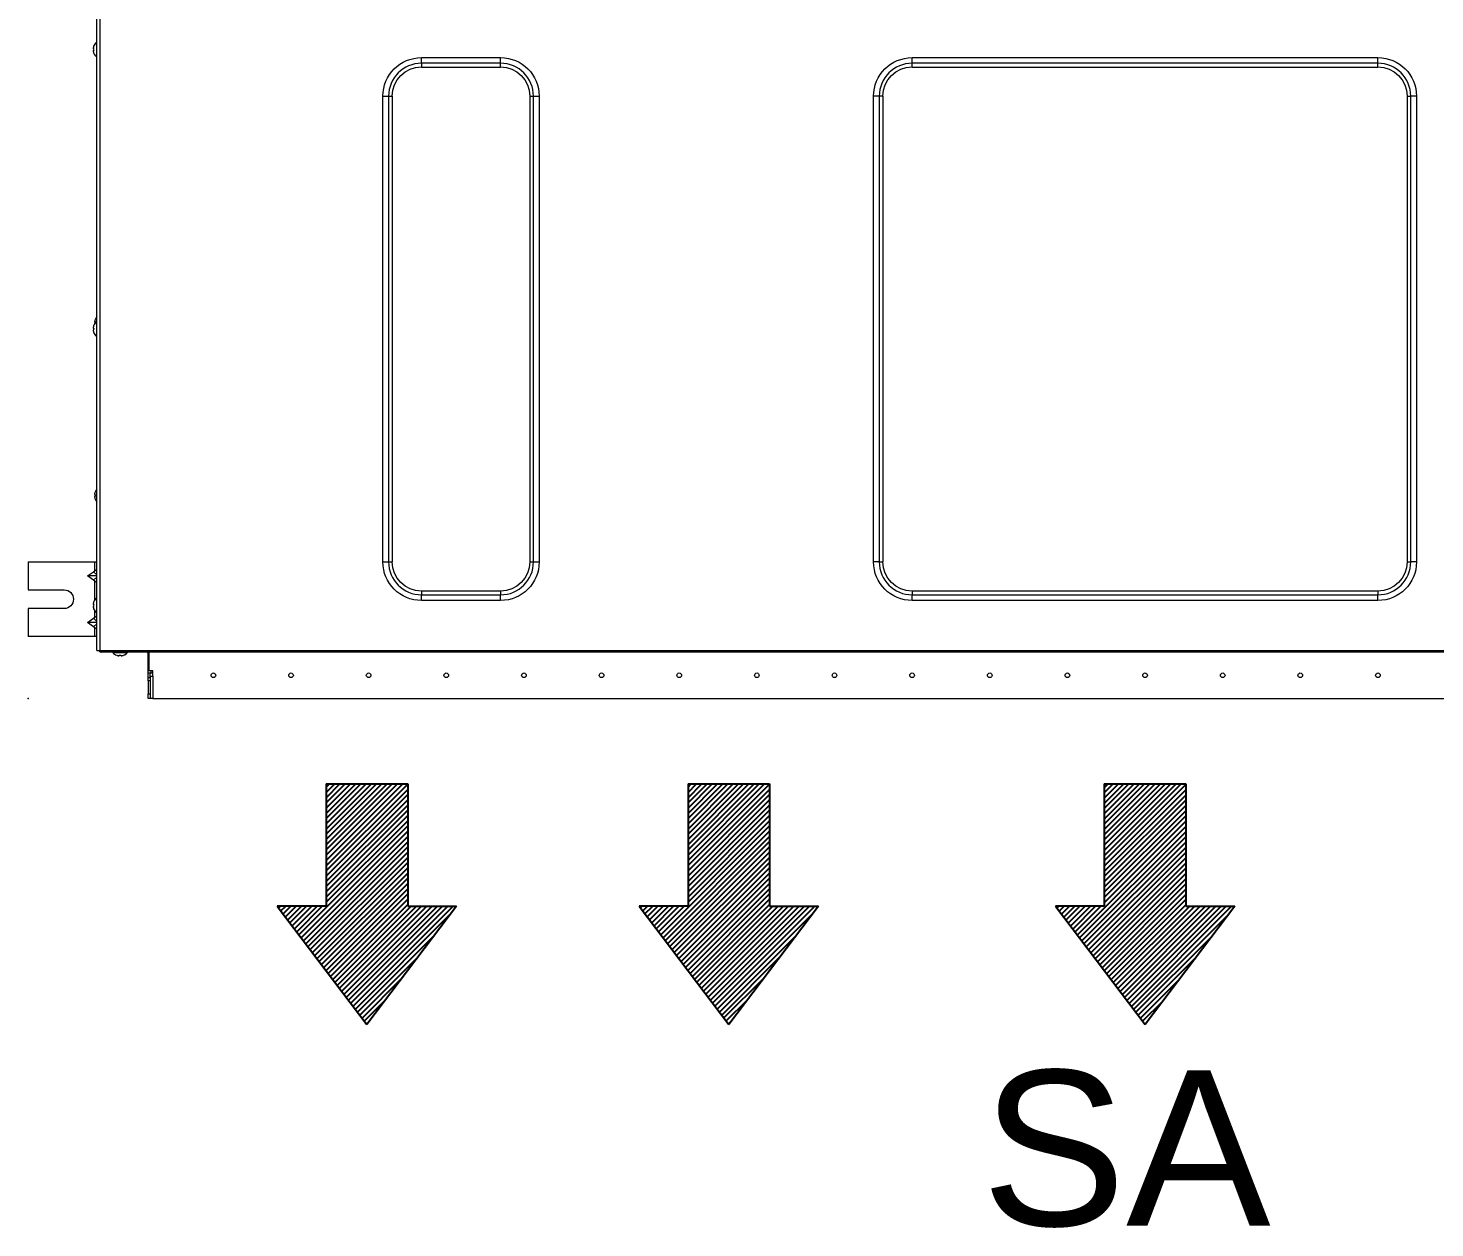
# Model space of a CAD drawing. Header units: millimetres. Extents: x -1305 to 107762, y -9150 to 56526.
# Drawn here: x 65007 to 65912, y 22311 to 23083 of the extents above; entities that cross this region are included whole.
import ezdxf
from ezdxf.enums import TextEntityAlignment as Align

# ---------------------------------------------------------------- set-up
doc = ezdxf.new("R2010")
doc.units = ezdxf.units.MM
doc.layers.add('DVM_INDOOR', color=7, linetype='Continuous')
doc.layers.add('DVM_UNIT_BP', color=7, linetype='Continuous')
doc.styles.get("Standard").update_dxf_attribs({"font": 'arial.ttf'})

# ---------------------------------------------------------------- blocks, each defined once
blk = doc.blocks.new('Direction')
at = {"layer": 'DVM_INDOOR', "color": 1}
for p, q in [((-35, 693.8), (35, 693.8)), ((-35, 693.8), (-35, 588.8)), ((35, 693.8), (35, 588.8)), ((-35, 588.8), (-77, 588.8)), ((-77, 588.8), (0, 487.3)), ((77, 588.8), (0, 487.3)), ((35, 588.8), (77, 588.8))]:
    blk.add_line(p, q, dxfattribs=at)
blk = doc.blocks.new('ID_D_H_EB2_T')
at = {"layer": 'DVM_INDOOR'}
h = blk.add_hatch(dxfattribs=at)
h.set_pattern_fill('ANSI31', color=1, scale=0.75)
h.set_pattern_definition([(45, (-336.4605, -1061.0866), (-1.683798, 1.683798), [])])
h.paths.add_polyline_path([(-504.54, -664.06), (-446.79, -587.95), (-478.29, -587.95), (-478.29, -509.2), (-530.79, -509.2), (-530.79, -587.95), (-562.29, -587.95)])
h = blk.add_hatch(dxfattribs=at)
h.set_pattern_fill('ANSI31', color=1, scale=0.75)
h.set_pattern_definition([(45, (-103.4672, -1061.0866), (-1.683798, 1.683798), [])])
h.paths.add_polyline_path([(-271.54, -664.06), (-213.79, -587.95), (-245.29, -587.95), (-245.29, -509.2), (-297.79, -509.2), (-297.79, -587.95), (-329.29, -587.95)])
h = blk.add_hatch(dxfattribs=at)
h.set_pattern_fill('ANSI31', color=1, scale=0.75)
h.set_pattern_definition([(45, (-3.4672, -1061.0866), (-1.683798, 1.683798), [])])
h.paths.add_polyline_path([(-3.47, -664.06), (54.28, -587.95), (22.78, -587.95), (22.78, -509.2), (-29.72, -509.2), (-29.72, -587.95), (-61.22, -587.95)])
at = {"layer": 'DVM_INDOOR', "color": 0, "linetype": 'Continuous', "lineweight": 13}
for p, q in [((-678.47, -423.26), (-678.47, -9.26)), ((-676.67, -9.26), (-676.67, -423.26)), ((-680.73, -35.73), (-680.55, -35.73)), ((-680.58, -34.11), (-680.55, -34.11)), ((-678.47, -31.56), (-678.76, -31.56)), ((-678.76, -31.56), (-678.76, -40.96)), ((-680.55, -36.8), (-680.73, -36.8)), ((-680.58, -38.41), (-680.55, -38.41)), ((-678.76, -40.96), (-678.47, -40.96)), ((-469.47, -41.46), (-418.47, -41.46)), ((-469.47, -45.12), (-469.47, -41.46)), ((-418.47, -45.12), (-469.47, -45.12)), ((-469.47, -45.12), (-469.47, -47.51)), ((-418.47, -45.12), (-418.47, -41.46)), ((-418.47, -47.51), (-418.47, -45.12)), ((-153.47, -41.46), (146.53, -41.46)), ((-153.47, -45.12), (-153.47, -41.46)), ((146.53, -45.12), (-153.47, -45.12)), ((-153.47, -47.51), (-153.47, -45.12)), ((146.53, -45.12), (146.53, -41.46)), ((146.53, -47.51), (146.53, -45.12)), ((-469.47, -47.51), (-418.47, -47.51)), ((-153.47, -47.51), (146.53, -47.51)), ((-494.27, -366.26), (-494.27, -66.26)), ((-494.27, -66.26), (-490.61, -66.26)), ((-490.61, -66.26), (-490.61, -366.26)), ((-490.61, -66.26), (-488.22, -66.26)), ((-488.22, -366.26), (-488.22, -66.26)), ((-399.71, -66.26), (-399.71, -366.26)), ((-399.71, -66.26), (-397.32, -66.26)), ((-397.32, -366.26), (-397.32, -66.26)), ((-397.32, -66.26), (-393.66, -66.26)), ((-393.66, -66.26), (-393.66, -366.26)), ((-178.27, -366.26), (-178.27, -66.26)), ((-174.61, -66.26), (-178.27, -66.26)), ((-174.61, -66.26), (-174.61, -366.26)), ((-172.22, -66.26), (-174.61, -66.26)), ((-172.22, -366.26), (-172.22, -66.26)), ((165.29, -66.26), (165.29, -366.26)), ((165.29, -66.26), (167.68, -66.26)), ((167.68, -366.26), (167.68, -66.26)), ((171.34, -66.26), (167.68, -66.26)), ((171.34, -66.26), (171.34, -366.26)), ((-680.73, -215.73), (-680.55, -215.73)), ((-680.55, -216.8), (-680.73, -216.8)), ((-680.58, -214.11), (-680.55, -214.11)), ((-679.83, -211.97), (-679.65, -211.97)), ((-679.68, -210.35), (-679.65, -210.35)), ((-678.47, -211.56), (-678.76, -211.56)), ((-678.76, -211.56), (-678.76, -220.96)), ((-680.58, -218.41), (-680.55, -218.41)), ((-678.77, -220.95), (-678.77, -220.96)), ((-678.77, -220.96), (-678.76, -220.96)), ((-678.76, -220.96), (-678.47, -220.96)), ((-679.83, -322.93), (-679.65, -322.93)), ((-679.65, -324), (-679.83, -324)), ((-679.68, -321.31), (-679.65, -321.31)), ((-679.68, -325.61), (-679.65, -325.61)), ((-722.77, -366.26), (-722.77, -384.26)), ((-722.77, -366.26), (-679.87, -366.26)), ((-679.87, -371.91), (-679.87, -366.26)), ((-679.87, -366.26), (-678.47, -366.26)), ((-494.27, -366.26), (-490.61, -366.26)), ((-490.61, -366.26), (-488.22, -366.26)), ((-399.71, -366.26), (-397.32, -366.26)), ((-397.32, -366.26), (-393.66, -366.26)), ((-174.61, -366.26), (-178.27, -366.26)), ((-174.61, -366.26), (-172.22, -366.26)), ((165.29, -366.26), (167.68, -366.26)), ((171.34, -366.26), (167.68, -366.26)), ((-684.57, -375.26), (-680.77, -372.55)), ((-680.77, -377.98), (-684.57, -375.26)), ((-678.47, -375.26), (-684.57, -375.26)), ((-680.77, -372.55), (-679.87, -371.91)), ((-678.47, -374.5), (-680.77, -372.55)), ((-680.77, -377.98), (-678.47, -376.03)), ((-679.87, -378.62), (-680.77, -377.98)), ((-679.87, -390.77), (-679.87, -378.62)), ((-722.77, -384.26), (-699.57, -384.26)), ((-418.47, -385.02), (-469.47, -385.02)), ((-469.47, -385.02), (-469.47, -387.41)), ((-469.47, -387.41), (-418.47, -387.41)), ((-469.47, -391.07), (-469.47, -387.41)), ((-418.47, -385.02), (-418.47, -387.41)), ((-418.47, -391.07), (-418.47, -387.41)), ((146.53, -385.02), (-153.47, -385.02)), ((-153.47, -385.02), (-153.47, -387.41)), ((-153.47, -387.41), (146.53, -387.41)), ((-153.47, -391.07), (-153.47, -387.41)), ((146.53, -385.02), (146.53, -387.41)), ((146.53, -391.07), (146.53, -387.41)), ((-722.77, -396.26), (-722.77, -414.26)), ((-699.57, -396.26), (-722.77, -396.26)), ((-680.73, -393.73), (-680.55, -393.73)), ((-680.55, -394.8), (-680.73, -394.8)), ((-680.58, -392.11), (-680.55, -392.11)), ((-680.58, -396.41), (-680.55, -396.41)), ((-679.87, -401.91), (-679.87, -397.76)), ((-678.47, -389.56), (-678.76, -389.56)), ((-678.76, -389.56), (-678.76, -398.96)), ((-418.47, -391.07), (-469.47, -391.07)), ((146.53, -391.07), (-153.47, -391.07)), ((-684.57, -405.26), (-680.77, -402.55)), ((-680.77, -407.98), (-684.57, -405.26)), ((-678.47, -405.26), (-684.57, -405.26)), ((-680.77, -402.55), (-679.87, -401.91)), ((-678.47, -404.5), (-680.77, -402.55)), ((-680.77, -407.98), (-678.47, -406.03)), ((-678.76, -398.96), (-678.47, -398.96)), ((-679.87, -414.26), (-722.77, -414.26)), ((-679.87, -408.62), (-680.77, -407.98)), ((-679.87, -414.26), (-679.87, -408.62)), ((-678.47, -414.26), (-679.87, -414.26)), ((-678.47, -423.26), (-676.67, -423.26)), ((-676.67, -423.26), (669.73, -423.26)), ((-676.67, -424.07), (-676.67, -423.26)), ((-676.67, -424.07), (669.73, -424.07)), ((-656.37, -424.26), (-675.37, -424.26)), ((-668.27, -424.26), (-668.27, -424.55)), ((-668.27, -424.55), (-658.87, -424.55)), ((-658.87, -424.55), (-658.87, -424.26)), ((-658.87, -424.55), (-658.77, -424.55)), ((-658.77, -424.55), (-658.77, -424.26)), ((-656.37, -424.26), (-656.37, -424.07)), ((-646.37, -424.26), (-656.37, -424.26)), ((-646.37, -424.07), (-646.37, -424.26)), ((-645.37, -427.26), (-645.37, -425.26)), ((-645.07, -424.07), (-645.07, -436.36)), ((-665.72, -426.37), (-665.72, -426.35)), ((-664.1, -426.52), (-664.1, -426.35)), ((-664, -426.52), (-664, -426.35)), ((-663.03, -426.35), (-663.03, -426.52)), ((-661.42, -426.37), (-661.42, -426.35)), ((-661.32, -426.37), (-661.32, -426.35)), ((-645.37, -437.76), (-645.37, -427.26)), ((-645.37, -427.26), (-645.07, -427.26)), ((-645.37, -440.76), (-645.37, -437.76)), ((-645.37, -437.76), (-643.67, -437.76)), ((-645.37, -440.76), (-644.17, -440.76)), ((-645.37, -442.76), (-645.37, -440.76)), ((-644.17, -442.76), (-645.37, -442.76)), ((-645.37, -442.76), (-645.37, -451.26)), ((-642.37, -436.36), (-645.07, -436.36)), ((-644.17, -440.76), (-644.17, -437.76)), ((-644.17, -440.76), (-644.17, -442.76)), ((-644.17, -442.76), (-644.17, -451.26)), ((-644.07, -454.26), (-644.07, -439.86)), ((-644.07, -439.86), (-642.37, -439.86)), ((-643.67, -436.36), (-643.67, -437.76)), ((-643.67, -437.76), (-642.37, -437.76)), ((-642.37, -439.86), (-642.37, -436.36)), ((-642.37, -439.86), (-642.37, -454.26)), ((-645.37, -451.26), (-644.17, -451.26)), ((-645.37, -454.26), (-645.37, -451.26)), ((-644.17, -451.26), (-644.17, -454.26)), ((-644.17, -454.26), (-645.37, -454.26)), ((-642.37, -454.26), (-644.07, -454.26)), ((-642.37, -454.26), (635.43, -454.26))]:
    blk.add_line(p, q, dxfattribs=at)
for centre in [(-603.47, -439.26), (-553.47, -439.26), (-503.47, -439.26), (-453.47, -439.26), (-403.47, -439.26), (-353.47, -439.26), (-303.47, -439.26), (-253.47, -439.26), (-203.47, -439.26), (-153.47, -439.26), (-103.47, -439.26), (-53.47, -439.26), (-3.47, -439.26), (46.53, -439.26), (96.53, -439.26), (146.53, -439.26)]:
    blk.add_circle(centre, 1.5, dxfattribs=at)
for centre, radius, start, end in [((-674.87, -36.26), 6.08, 159.27792, 164.61067), ((-674.87, -36.26), 6.1, 129.60193, 159.36221), ((-674.87, -36.26), 5.71, 174.59719, 185.40281), ((-674.87, -36.26), 6.08, 195.38933, 200.72208), ((-674.87, -36.26), 6.1, 200.63779, 230.39807), ((-469.47, -66.26), 21.15, 90, 180), ((-418.47, -66.26), 21.15, 0, 90), ((-153.47, -66.26), 21.15, 90, 180), ((146.53, -66.26), 21.15, 0, 90), ((-674.87, -216.26), 6.08, 159.27792, 164.61067), ((-674.88, -216.26), 6.1, 141.84966, 159.36221), ((-674.87, -216.26), 6.1, 129.60193, 159.36221), ((-674.87, -216.26), 5.71, 174.59719, 185.40281), ((-673.97, -212.5), 6.08, 159.27792, 164.61067), ((-673.97, -212.5), 6.1, 137.53632, 159.36221), ((-673.97, -212.5), 5.71, 174.59719, 179.91727), ((-674.87, -216.26), 6.08, 195.38933, 200.72208), ((-674.88, -216.26), 6.1, 200.63779, 230.39807), ((-674.87, -216.26), 6.1, 200.63779, 230.39807), ((-673.97, -323.46), 6.08, 159.27792, 164.61067), ((-673.97, -323.46), 6.08, 195.38933, 200.72208), ((-673.97, -323.46), 6.1, 137.53632, 159.36221), ((-673.97, -323.46), 5.71, 174.59719, 185.40281), ((-673.97, -323.46), 6.1, 200.63779, 222.46368), ((-469.47, -366.26), 21.15, 180, 270), ((-418.47, -366.26), 21.15, 270, 0), ((-153.47, -366.26), 21.15, 180, 270), ((146.53, -366.26), 21.15, 270, 0), ((-674.87, -394.26), 6.08, 159.27792, 164.61067), ((-674.87, -394.26), 6.08, 195.38933, 200.72208), ((-674.87, -394.26), 6.1, 129.60193, 159.36221), ((-674.87, -394.26), 5.71, 174.59719, 185.40281), ((-674.87, -394.26), 6.1, 200.63779, 230.39807), ((-675.37, -422.06), 2.2, 213.05672, 233.77787), ((-675.37, -422.06), 2.2, 245.50449, 270), ((-663.57, -420.66), 6.1, 219.60193, 249.36221), ((-663.57, -420.66), 6.1, 290.63779, 320.39807), ((-663.47, -420.66), 6.1, 290.63779, 320.39807), ((-646.37, -425.26), 1, 0, 90), ((-663.57, -420.66), 6.08, 249.27792, 254.61067), ((-663.57, -420.66), 5.71, 264.59719, 275.40281), ((-663.57, -420.66), 6.08, 285.38933, 290.72208), ((-663.47, -420.66), 6.08, 285.38933, 290.72208)]:
    blk.add_arc(centre, radius, start, end, dxfattribs=at)
at = {"layer": 'DVM_INDOOR', "color": 0, "linetype": 'Continuous', "lineweight": 13, "extrusion": (0, 0, -1)}
for centre, radius, start, end in [((469.47, -66.26), 24.81, 0, 90), ((418.47, -66.26), 24.81, 90, 180), ((153.47, -66.26), 24.81, 0, 90), ((-146.53, -66.26), 24.81, 90, 180), ((469.47, -66.26), 18.76, 0, 90), ((418.47, -66.26), 18.76, 90, 180), ((153.47, -66.26), 18.76, 0, 90), ((-146.53, -66.26), 18.76, 90, 180), ((469.47, -366.26), 24.81, 270, 0), ((469.47, -366.26), 18.76, 270, 0), ((418.47, -366.26), 24.81, 180, 270), ((418.47, -366.26), 18.76, 180, 270), ((153.47, -366.26), 24.81, 270, 0), ((153.47, -366.26), 18.76, 270, 0), ((-146.53, -366.26), 24.81, 180, 270), ((-146.53, -366.26), 18.76, 180, 270), ((699.57, -390.26), 6, 90, 270)]:
    blk.add_arc(centre, radius, start, end, dxfattribs=at)
at = {"layer": 'DVM_INDOOR', "color": 0, "linetype": 'Continuous', "lineweight": 13}
for points, knots in [([(-680.73, -34.65), (-680.74, -34.72), (-680.78, -34.86), (-680.82, -35.06), (-680.84, -35.25), (-680.85, -35.42), (-680.84, -35.55), (-680.82, -35.65), (-680.78, -35.71), (-680.74, -35.72), (-680.73, -35.73)], [0, 0, 0, 0, 0.131181, 0.250042, 0.373367, 0.497893, 0.624614, 0.749649, 0.868638, 1, 1, 1, 1]), ([(-680.73, -36.8), (-680.74, -36.81), (-680.78, -36.81), (-680.82, -36.88), (-680.84, -36.97), (-680.85, -37.11), (-680.84, -37.27), (-680.82, -37.46), (-680.78, -37.67), (-680.74, -37.8), (-680.73, -37.88)], [0, 0, 0, 0, 0.130474, 0.248701, 0.371682, 0.496111, 0.623193, 0.748731, 0.868141, 1, 1, 1, 1]), ([(-680.73, -214.65), (-680.74, -214.72), (-680.78, -214.86), (-680.82, -215.06), (-680.84, -215.25), (-680.85, -215.42), (-680.84, -215.55), (-680.82, -215.65), (-680.78, -215.71), (-680.74, -215.72), (-680.73, -215.73)], [0, 0, 0, 0, 0.131181, 0.250042, 0.373367, 0.497893, 0.624614, 0.749649, 0.868638, 1, 1, 1, 1]), ([(-680.73, -216.8), (-680.74, -216.81), (-680.78, -216.81), (-680.82, -216.88), (-680.84, -216.97), (-680.85, -217.11), (-680.84, -217.27), (-680.82, -217.46), (-680.78, -217.67), (-680.74, -217.8), (-680.73, -217.88)], [0, 0, 0, 0, 0.130474, 0.248701, 0.371682, 0.496111, 0.623193, 0.748731, 0.868141, 1, 1, 1, 1]), ([(-679.83, -210.89), (-679.84, -210.96), (-679.88, -211.1), (-679.92, -211.3), (-679.94, -211.49), (-679.95, -211.66), (-679.94, -211.79), (-679.92, -211.89), (-679.88, -211.96), (-679.84, -211.96), (-679.83, -211.97)], [0, 0, 0, 0, 0.131181, 0.250042, 0.373367, 0.497893, 0.624614, 0.749649, 0.868638, 1, 1, 1, 1]), ([(-679.83, -321.85), (-679.84, -321.92), (-679.88, -322.06), (-679.92, -322.26), (-679.94, -322.45), (-679.95, -322.62), (-679.94, -322.75), (-679.92, -322.85), (-679.88, -322.91), (-679.84, -322.92), (-679.83, -322.93)], [0, 0, 0, 0, 0.131181, 0.250042, 0.373367, 0.497893, 0.624614, 0.749649, 0.868638, 1, 1, 1, 1]), ([(-679.83, -324), (-679.84, -324.01), (-679.88, -324.01), (-679.92, -324.08), (-679.94, -324.17), (-679.95, -324.31), (-679.94, -324.47), (-679.92, -324.66), (-679.88, -324.87), (-679.84, -325), (-679.83, -325.08)], [0, 0, 0, 0, 0.130474, 0.248701, 0.371682, 0.496111, 0.623193, 0.748731, 0.868141, 1, 1, 1, 1]), ([(-679.87, -371.91), (-679.75, -371.83), (-679.54, -371.68), (-679.22, -371.5), (-678.86, -371.34), (-678.61, -371.27), (-678.46, -371.25)], [0, 0, 0, 0, 0.248812, 0.472337, 0.672583, 1, 1, 1, 1]), ([(-678.46, -379.28), (-678.59, -379.26), (-678.88, -379.18), (-679.37, -378.96), (-679.69, -378.74), (-679.87, -378.62)], [0, 0, 0, 0, 0.294296, 0.618723, 1, 1, 1, 1]), ([(-680.73, -392.65), (-680.74, -392.72), (-680.78, -392.86), (-680.82, -393.06), (-680.84, -393.25), (-680.85, -393.42), (-680.84, -393.55), (-680.82, -393.65), (-680.78, -393.71), (-680.74, -393.72), (-680.73, -393.73)], [0, 0, 0, 0, 0.131181, 0.250042, 0.373367, 0.497893, 0.624614, 0.749649, 0.868638, 1, 1, 1, 1]), ([(-680.73, -394.8), (-680.74, -394.81), (-680.78, -394.81), (-680.82, -394.88), (-680.84, -394.97), (-680.85, -395.11), (-680.84, -395.27), (-680.82, -395.46), (-680.78, -395.67), (-680.74, -395.8), (-680.73, -395.88)], [0, 0, 0, 0, 0.130474, 0.248701, 0.371682, 0.496111, 0.623193, 0.748731, 0.868141, 1, 1, 1, 1]), ([(-679.87, -401.91), (-679.75, -401.83), (-679.54, -401.68), (-679.22, -401.5), (-678.86, -401.34), (-678.61, -401.27), (-678.46, -401.25)], [0, 0, 0, 0, 0.248812, 0.472337, 0.672583, 1, 1, 1, 1]), ([(-678.46, -409.28), (-678.59, -409.26), (-678.88, -409.18), (-679.37, -408.96), (-679.69, -408.74), (-679.87, -408.62)], [0, 0, 0, 0, 0.294296, 0.618723, 1, 1, 1, 1]), ([(-665.18, -426.52), (-665.11, -426.54), (-664.97, -426.58), (-664.77, -426.61), (-664.58, -426.64), (-664.42, -426.65), (-664.28, -426.64), (-664.18, -426.62), (-664.12, -426.58), (-664.11, -426.54), (-664.1, -426.52)], [0, 0, 0, 0, 0.131181, 0.250042, 0.373367, 0.497893, 0.624614, 0.749649, 0.868638, 1, 1, 1, 1]), ([(-663.03, -426.52), (-663.03, -426.54), (-663.02, -426.58), (-662.96, -426.61), (-662.86, -426.64), (-662.72, -426.65), (-662.56, -426.64), (-662.37, -426.62), (-662.17, -426.58), (-662.03, -426.54), (-661.95, -426.52)], [0, 0, 0, 0, 0.130474, 0.248701, 0.371682, 0.496111, 0.623193, 0.748731, 0.868141, 1, 1, 1, 1])]:
    blk.add_open_spline(points, degree=3, knots=knots, dxfattribs=at)
at = {"layer": 'DVM_UNIT_BP', "lineweight": 18}
blk.add_point((-722.77, -454.26), dxfattribs=at)
at = {"layer": 'DVM_INDOOR', "xscale": 0.75, "yscale": 0.75, "zscale": 0.75}
for p in [(-504.54, -1029.56), (-271.54, -1029.56), (-3.47, -1029.56)]:
    blk.add_blockref('Direction', p, dxfattribs=at)
at = {"layer": 'DVM_INDOOR', "color": 2}
blk.add_text('SA', height=100, dxfattribs=at).set_placement((77.46, -823.68), align=Align.BOTTOM_RIGHT)

msp = doc.modelspace()

# ---------------------------------------------------------------- block references
at = {"layer": 'DVM_INDOOR'}
msp.add_blockref('ID_D_H_EB2_T', (65729.29, 23105.78), dxfattribs=at)

doc.saveas('drawing.dxf')
